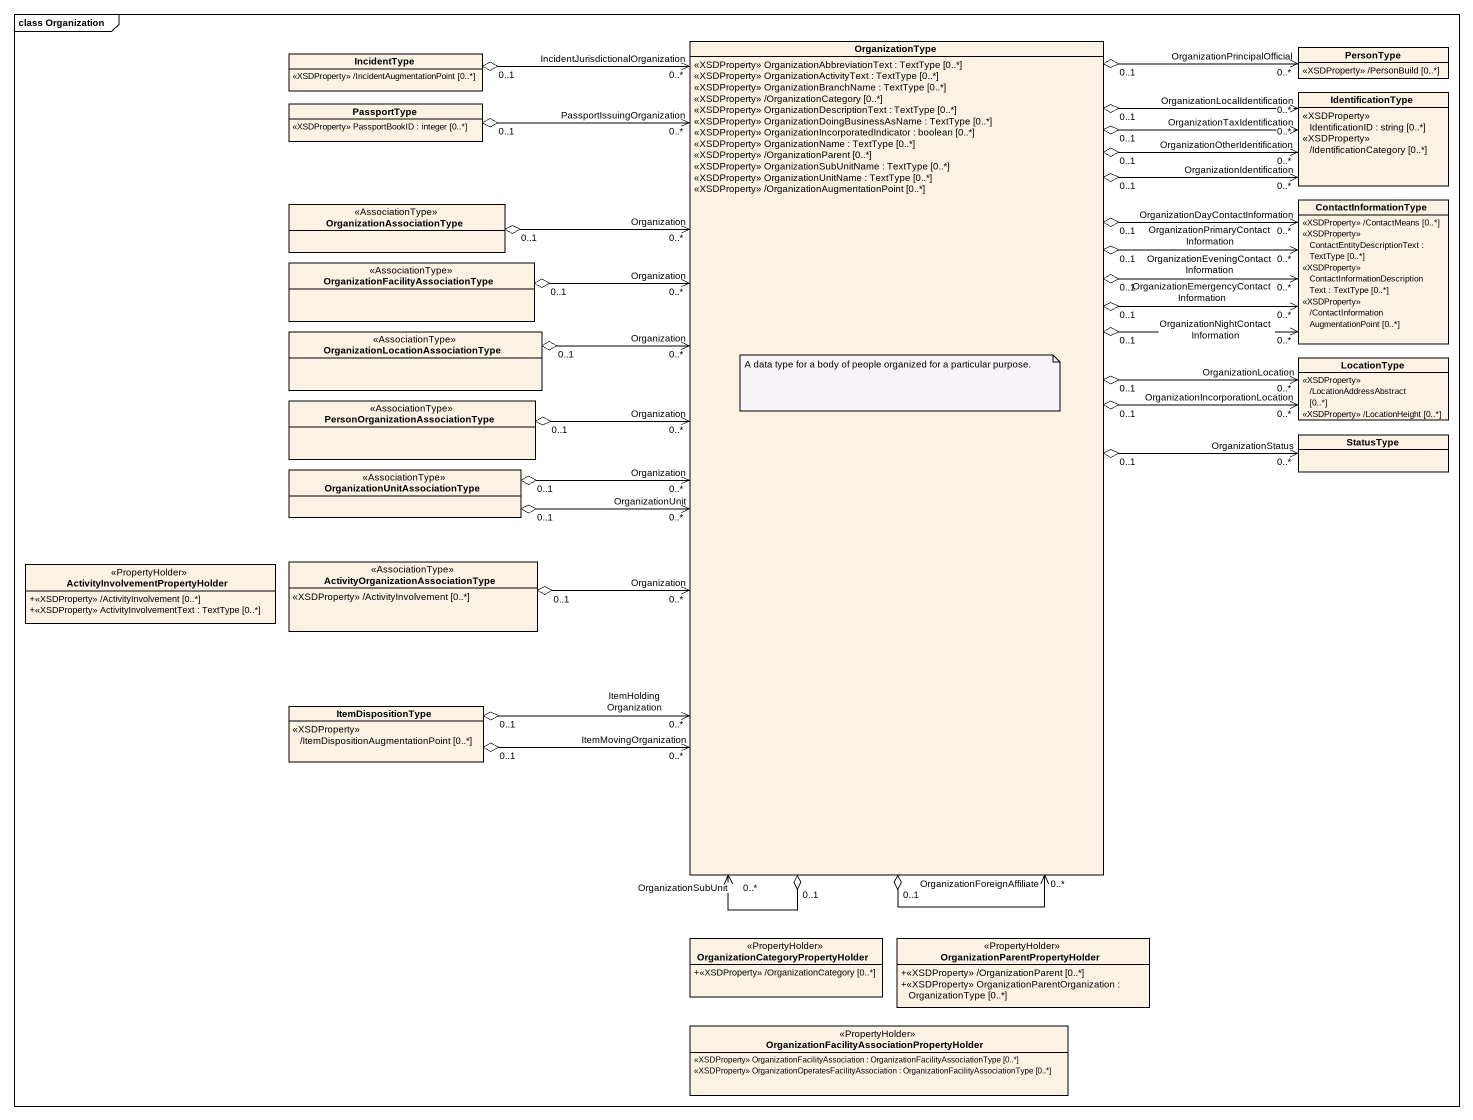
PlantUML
@startuml
mainframe class Organization
hide circle
hide empty members
skinparam classAttributeIconSize 0
class IncidentType {
  <<XSDProperty>> /IncidentAugmentationPoint [0..*]
}
class OrganizationType {
  <<XSDProperty>> OrganizationAbbreviationText : TextType [0..*]
  <<XSDProperty>> OrganizationActivityText : TextType [0..*]
  <<XSDProperty>> OrganizationBranchName : TextType [0..*]
  <<XSDProperty>> /OrganizationCategory [0..*]
  <<XSDProperty>> OrganizationDescriptionText : TextType [0..*]
  <<XSDProperty>> OrganizationDoingBusinessAsName : TextType [0..*]
  <<XSDProperty>> OrganizationIncorporatedIndicator : boolean [0..*]
  <<XSDProperty>> OrganizationName : TextType [0..*]
  <<XSDProperty>> /OrganizationParent [0..*]
  <<XSDProperty>> OrganizationSubUnitName : TextType [0..*]
  <<XSDProperty>> OrganizationUnitName : TextType [0..*]
  <<XSDProperty>> /OrganizationAugmentationPoint [0..*]
}
class PersonType {
  <<XSDProperty>> /PersonBuild [0..*]
}
class PassportType {
  <<XSDProperty>> PassportBookID : integer [0..*]
}
class IdentificationType {
  <<XSDProperty>> IdentificationID : string [0..*]
  <<XSDProperty>> /IdentificationCategory [0..*]
}
class OrganizationAssociationType <<AssociationType>>
class ContactInformationType {
  <<XSDProperty>> /ContactMeans [0..*]
  <<XSDProperty>> ContactEntityDescriptionText : TextType [0..*]
  <<XSDProperty>> ContactInformationDescriptionText : TextType [0..*]
  <<XSDProperty>> /ContactInformationAugmentationPoint [0..*]
}
class "OrganizationFacilityAssociationType" as OrganizationFacilityAssociat <<AssociationType>>
class "OrganizationLocationAssociationType" as OrganizationLocationAssociat <<AssociationType>>
class LocationType {
  <<XSDProperty>> /LocationAddressAbstract [0..*]
  <<XSDProperty>> /LocationHeight [0..*]
}
class "PersonOrganizationAssociationType" as PersonOrganizationAssociatio <<AssociationType>>
class StatusType
class "OrganizationUnitAssociationType" as OrganizationUnitAssociationT <<AssociationType>>
class "ActivityInvolvementPropertyHolder" as ActivityInvolvementPropertyH <<PropertyHolder>> {
  +<<XSDProperty>> /ActivityInvolvement [0..*]
  +<<XSDProperty>> ActivityInvolvementText : TextType [0..*]
}
class "ActivityOrganizationAssociationType" as ActivityOrganizationAssociat <<AssociationType>> {
  <<XSDProperty>> /ActivityInvolvement [0..*]
}
class ItemDispositionType {
  <<XSDProperty>> /ItemDispositionAugmentationPoint [0..*]
}
class "OrganizationCategoryPropertyHolder" as OrganizationCategoryProperty <<PropertyHolder>> {
  +<<XSDProperty>> /OrganizationCategory [0..*]
}
class "OrganizationParentPropertyHolder" as OrganizationParentPropertyHo <<PropertyHolder>> {
  +<<XSDProperty>> /OrganizationParent [0..*]
  +<<XSDProperty>> OrganizationParentOrganization : OrganizationType [0..*]
}
class "OrganizationFacilityAssociationPropertyHolder" as OrganizationFacilityAssociat_2 <<PropertyHolder>> {
  <<XSDProperty>> OrganizationFacilityAssociation : OrganizationFacilityAssociationType [0..*]
  <<XSDProperty>> OrganizationOperatesFacilityAssociation : OrganizationFacilityAssociationType [0..*]
}
IncidentType "0..1" o--> "IncidentJurisdictionalOrganization\n0..*" OrganizationType
OrganizationType "0..1" o--> "OrganizationSubUnit\n0..*" OrganizationType
OrganizationType "0..1" o--> "OrganizationForeignAffiliate\n0..*" OrganizationType
OrganizationType "0..1" o-up-> "OrganizationPrincipalOfficial\n0..*" PersonType
OrganizationType "0..1" o-up-> "OrganizationIdentification\n0..*" IdentificationType
OrganizationType "0..1" o-up-> "OrganizationOtherIdentification\n0..*" IdentificationType
OrganizationType "0..1" o-up-> "OrganizationTaxIdentification\n0..*" IdentificationType
OrganizationType "0..1" o-up-> "OrganizationLocalIdentification\n0..*" IdentificationType
OrganizationType "0..1" o-right-> "OrganizationDayContactInformation\n0..*" ContactInformationType
OrganizationType "0..1" o-right-> "OrganizationPrimaryContactInformation\n0..*" ContactInformationType
OrganizationType "0..1" o-right-> "OrganizationEveningContactInformation\n0..*" ContactInformationType
OrganizationType "0..1" o-right-> "OrganizationEmergencyContactInformation\n0..*" ContactInformationType
OrganizationType "0..1" o-right-> "OrganizationNightContactInformation\n0..*" ContactInformationType
OrganizationType "0..1" o-right-> "OrganizationIncorporationLocation\n0..*" LocationType
OrganizationType "0..1" o-right-> "OrganizationLocation\n0..*" LocationType
OrganizationType "0..1" o-right-> "OrganizationStatus\n0..*" StatusType
PassportType "0..1" o--> "PassportIssuingOrganization\n0..*" OrganizationType
OrganizationAssociationType "0..1" o-right-> "Organization\n0..*" OrganizationType
OrganizationFacilityAssociat "0..1" o-right-> "Organization\n0..*" OrganizationType
OrganizationLocationAssociat "0..1" o-right-> "Organization\n0..*" OrganizationType
PersonOrganizationAssociatio "0..1" o-right-> "Organization\n0..*" OrganizationType
OrganizationUnitAssociationT "0..1" o-right-> "OrganizationUnit\n0..*" OrganizationType
OrganizationUnitAssociationT "0..1" o-right-> "Organization\n0..*" OrganizationType
ActivityOrganizationAssociat "0..1" o-right-> "Organization\n0..*" OrganizationType
ItemDispositionType "0..1" o-right-> "ItemMovingOrganization\n0..*" OrganizationType
ItemDispositionType "0..1" o-right-> "ItemHoldingOrganization\n0..*" OrganizationType
note top of OrganizationType : A data type for a body of people organized for a particular purpose.
@enduml
